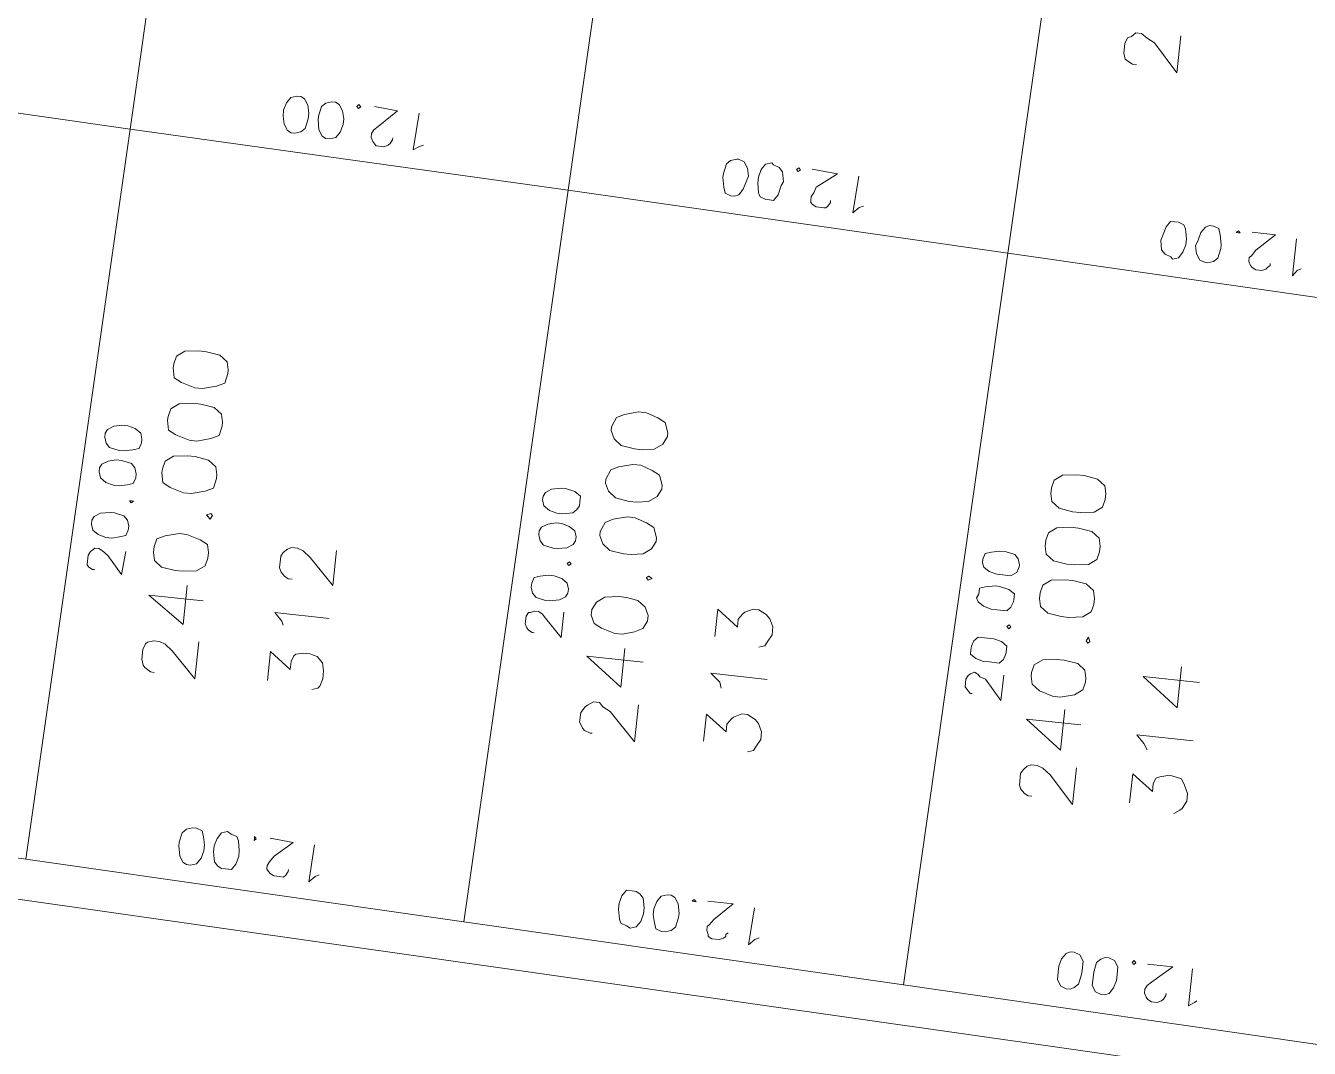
# Model space of a CAD drawing. Header units: metres. Extents: x -977055 to 805873, y -1033982 to 242021.
# Drawn here: x 2699.33 to 2734.23, y 780.7 to 808.52 of the extents above; entities that cross this region are included whole.
import ezdxf

# ---------------------------------------------------------------- set-up
doc = ezdxf.new("R2010")
doc.units = ezdxf.units.M
for name, color, linetype in [('PDF_acera', 7, 'Continuous'), ('PDF_areas por lote', 7, 'Continuous'), ('PDF_COTAS', 7, 'Continuous'), ('PDF_LOTES', 7, 'Continuous'), ('PDF_No. lotes', 7, 'Continuous')]:
    doc.layers.add(name, color=color, linetype=linetype)

# ---------------------------------------------------------------- blocks, each defined once
blk = doc.blocks.new('CALLE')
at = {"layer": 'PDF_acera', "lineweight": 9}
blk.add_lwpolyline([(-159.8184, -288.985536), (-157.320576, -216.294624), (-158.632992, -214.897536), (-189.707616, -213.839136), (-191.062368, -215.151552), (-193.517856, -286.868736)], dxfattribs=at)
at = {"layer": 'PDF_areas por lote', "lineweight": 9}
for points in [[(-186.659424, -240.89184), (-186.659424, -240.807168), (-186.574752, -240.68016), (-186.532416, -240.637824), (-186.405408, -240.595488), (-186.193728, -240.595488), (-186.06672, -240.637824), (-186.024384, -240.68016), (-185.982048, -240.807168), (-185.982048, -240.934176), (-186.024384, -241.061184), (-186.151392, -241.230528), (-186.70176, -241.780896), (-185.897376, -241.780896)], [(-185.00832, -241.780896), (-185.00832, -240.595488), (-185.558688, -241.399872), (-184.711968, -241.399872)], [(-186.955776, -250.459776), (-186.955776, -250.41744), (-186.91344, -250.290432), (-186.871104, -250.248096), (-186.744096, -250.163424), (-186.532416, -250.163424), (-186.405408, -250.248096), (-186.363072, -250.290432), (-186.2784, -250.41744), (-186.2784, -250.544448), (-186.363072, -250.62912), (-186.447744, -250.798464), (-187.040448, -251.391168), (-186.236064, -251.391168)], [(-185.304672, -251.391168), (-185.304672, -250.163424), (-185.897376, -250.967808), (-185.050656, -250.967808)], [(-187.294464, -260.070048), (-187.294464, -259.985376), (-187.252128, -259.900704), (-187.167456, -259.816032), (-187.082784, -259.773696), (-186.828768, -259.773696), (-186.744096, -259.816032), (-186.659424, -259.900704), (-186.617088, -259.985376), (-186.617088, -260.112384), (-186.659424, -260.239392), (-186.786432, -260.408736), (-187.379136, -260.959104), (-186.574752, -260.959104)], [(-185.64336, -260.959104), (-185.64336, -259.773696), (-186.236064, -260.57808), (-185.347008, -260.57808)], [(-171.291456, -260.620416), (-171.291456, -260.535744), (-171.24912, -260.451072), (-171.206784, -260.3664), (-171.079776, -260.324064), (-170.868096, -260.324064), (-170.741088, -260.3664), (-170.698752, -260.451072), (-170.61408, -260.535744), (-170.61408, -260.662752), (-170.698752, -260.78976), (-170.783424, -260.959104), (-171.376128, -261.509472), (-170.571744, -261.509472)]]:
    blk.add_lwpolyline(points, dxfattribs=at)
for points in [[(-184.076928, -240.595488), (-184.246272, -240.637824), (-184.37328, -240.807168), (-184.415616, -241.10352), (-184.415616, -241.272864), (-184.37328, -241.569216), (-184.246272, -241.73856), (-184.076928, -241.780896), (-183.94992, -241.780896), (-183.780576, -241.73856), (-183.695904, -241.569216), (-183.611232, -241.272864), (-183.611232, -241.10352), (-183.695904, -240.807168), (-183.780576, -240.637824), (-183.94992, -240.595488)], [(-182.341152, -240.595488), (-182.552832, -240.637824), (-182.637504, -240.807168), (-182.722176, -241.10352), (-182.722176, -241.272864), (-182.637504, -241.569216), (-182.552832, -241.73856), (-182.341152, -241.780896), (-182.25648, -241.780896), (-182.087136, -241.73856), (-181.960128, -241.569216), (-181.917792, -241.272864), (-181.917792, -241.10352), (-181.960128, -240.807168), (-182.087136, -240.637824), (-182.25648, -240.595488)], [(-181.19808, -240.595488), (-181.40976, -240.637824), (-181.494432, -240.807168), (-181.579104, -241.10352), (-181.579104, -241.272864), (-181.494432, -241.569216), (-181.40976, -241.73856), (-181.19808, -241.780896), (-181.113408, -241.780896), (-180.944064, -241.73856), (-180.817056, -241.569216), (-180.77472, -241.272864), (-180.77472, -241.10352), (-180.817056, -240.807168), (-180.944064, -240.637824), (-181.113408, -240.595488)], [(-180.055008, -240.595488), (-180.266688, -240.637824), (-180.35136, -240.807168), (-180.436032, -241.10352), (-180.436032, -241.272864), (-180.35136, -241.569216), (-180.266688, -241.73856), (-180.055008, -241.780896), (-179.970336, -241.780896), (-179.800992, -241.73856), (-179.673984, -241.569216), (-179.631648, -241.272864), (-179.631648, -241.10352), (-179.673984, -240.807168), (-179.800992, -240.637824), (-179.970336, -240.595488)], [(-183.145536, -241.653888), (-183.230208, -241.73856), (-183.145536, -241.780896), (-183.1032, -241.73856)], [(-184.415616, -250.163424), (-184.58496, -250.248096), (-184.669632, -250.41744), (-184.754304, -250.713792), (-184.754304, -250.883136), (-184.669632, -251.137152), (-184.58496, -251.306496), (-184.415616, -251.391168), (-184.288608, -251.391168), (-184.119264, -251.306496), (-183.992256, -251.137152), (-183.94992, -250.883136), (-183.94992, -250.713792), (-183.992256, -250.41744), (-184.119264, -250.248096), (-184.288608, -250.163424)], [(-182.67984, -250.163424), (-182.849184, -250.248096), (-182.976192, -250.41744), (-183.018528, -250.713792), (-183.018528, -250.883136), (-182.976192, -251.137152), (-182.849184, -251.306496), (-182.67984, -251.391168), (-182.595168, -251.391168), (-182.383488, -251.306496), (-182.298816, -251.137152), (-182.214144, -250.883136), (-182.214144, -250.713792), (-182.298816, -250.41744), (-182.383488, -250.248096), (-182.595168, -250.163424)], [(-181.536768, -250.163424), (-181.706112, -250.248096), (-181.83312, -250.41744), (-181.875456, -250.713792), (-181.875456, -250.883136), (-181.83312, -251.137152), (-181.706112, -251.306496), (-181.536768, -251.391168), (-181.452096, -251.391168), (-181.240416, -251.306496), (-181.155744, -251.137152), (-181.071072, -250.883136), (-181.071072, -250.713792), (-181.155744, -250.41744), (-181.240416, -250.248096), (-181.452096, -250.163424)], [(-180.393696, -250.163424), (-180.56304, -250.248096), (-180.690048, -250.41744), (-180.732384, -250.713792), (-180.732384, -250.883136), (-180.690048, -251.137152), (-180.56304, -251.306496), (-180.393696, -251.391168), (-180.309024, -251.391168), (-180.097344, -251.306496), (-180.012672, -251.137152), (-179.928, -250.883136), (-179.928, -250.713792), (-180.012672, -250.41744), (-180.097344, -250.248096), (-180.309024, -250.163424)], [(-183.484224, -251.26416), (-183.52656, -251.306496), (-183.484224, -251.391168), (-183.441888, -251.306496)], [(-184.711968, -259.773696), (-184.881312, -259.816032), (-185.00832, -259.985376), (-185.092992, -260.281728), (-185.092992, -260.451072), (-185.00832, -260.747424), (-184.881312, -260.916768), (-184.711968, -260.959104), (-184.627296, -260.959104), (-184.457952, -260.916768), (-184.330944, -260.747424), (-184.288608, -260.451072), (-184.288608, -260.281728), (-184.330944, -259.985376), (-184.457952, -259.816032), (-184.627296, -259.773696)], [(-183.018528, -259.773696), (-183.187872, -259.816032), (-183.31488, -259.985376), (-183.357216, -260.281728), (-183.357216, -260.451072), (-183.31488, -260.747424), (-183.187872, -260.916768), (-183.018528, -260.959104), (-182.89152, -260.959104), (-182.722176, -260.916768), (-182.595168, -260.747424), (-182.552832, -260.451072), (-182.552832, -260.281728), (-182.595168, -259.985376), (-182.722176, -259.816032), (-182.89152, -259.773696)], [(-181.875456, -259.773696), (-182.0448, -259.816032), (-182.171808, -259.985376), (-182.214144, -260.281728), (-182.214144, -260.451072), (-182.171808, -260.747424), (-182.0448, -260.916768), (-181.875456, -260.959104), (-181.748448, -260.959104), (-181.579104, -260.916768), (-181.452096, -260.747424), (-181.40976, -260.451072), (-181.40976, -260.281728), (-181.452096, -259.985376), (-181.579104, -259.816032), (-181.748448, -259.773696)], [(-180.732384, -259.773696), (-180.901728, -259.816032), (-181.028736, -259.985376), (-181.071072, -260.281728), (-181.071072, -260.451072), (-181.028736, -260.747424), (-180.901728, -260.916768), (-180.732384, -260.959104), (-180.605376, -260.959104), (-180.436032, -260.916768), (-180.309024, -260.747424), (-180.266688, -260.451072), (-180.266688, -260.281728), (-180.309024, -259.985376), (-180.436032, -259.816032), (-180.605376, -259.773696)], [(-183.822912, -260.874432), (-183.865248, -260.916768), (-183.822912, -260.959104), (-183.73824, -260.916768)]]:
    blk.add_lwpolyline(points, close=True, dxfattribs=at)
at = {"layer": 'PDF_COTAS', "lineweight": 9}
for points in [[(-184.119264, -240.002784), (-184.627296, -239.960448), (-184.246272, -239.62176), (-184.1616, -239.494752), (-184.119264, -239.41008), (-184.119264, -239.325408), (-184.1616, -239.283072), (-184.203936, -239.240736), (-184.288608, -239.1984), (-184.415616, -239.1984), (-184.500288, -239.1984), (-184.542624, -239.240736), (-184.58496, -239.325408), (-184.58496, -239.367744), (-184.58496, -239.325408), (-184.542624, -239.240736), (-184.500288, -239.1984), (-184.415616, -239.1984), (-184.288608, -239.1984), (-184.203936, -239.240736), (-184.1616, -239.283072), (-184.119264, -239.325408), (-184.119264, -239.41008), (-184.1616, -239.494752), (-184.246272, -239.62176), (-184.627296, -239.960448)], [(-183.611232, -239.1984), (-183.73824, -239.240736), (-183.822912, -239.367744), (-183.865248, -239.537088), (-183.865248, -239.664096), (-183.822912, -239.83344), (-183.780576, -239.960448), (-183.653568, -240.002784), (-183.568896, -240.002784), (-183.441888, -239.960448), (-183.357216, -239.875776), (-183.31488, -239.664096), (-183.31488, -239.579424), (-183.357216, -239.367744), (-183.441888, -239.240736), (-183.52656, -239.1984)], [(-183.611232, -239.1984), (-183.73824, -239.240736), (-183.822912, -239.367744), (-183.865248, -239.537088), (-183.865248, -239.664096), (-183.822912, -239.83344), (-183.780576, -239.960448), (-183.653568, -240.002784), (-183.568896, -240.002784), (-183.441888, -239.960448), (-183.357216, -239.875776), (-183.31488, -239.664096), (-183.31488, -239.579424), (-183.357216, -239.367744), (-183.441888, -239.240736), (-183.52656, -239.1984)], [(-182.46816, -239.240736), (-182.595168, -239.283072), (-182.67984, -239.41008), (-182.722176, -239.579424), (-182.722176, -239.706432), (-182.67984, -239.875776), (-182.637504, -240.002784), (-182.510496, -240.04512), (-182.425824, -240.04512), (-182.298816, -240.002784), (-182.214144, -239.918112), (-182.171808, -239.706432), (-182.171808, -239.579424), (-182.214144, -239.41008), (-182.298816, -239.283072), (-182.383488, -239.240736)], [(-182.46816, -239.240736), (-182.595168, -239.283072), (-182.67984, -239.41008), (-182.722176, -239.579424), (-182.722176, -239.706432), (-182.67984, -239.875776), (-182.637504, -240.002784), (-182.510496, -240.04512), (-182.425824, -240.04512), (-182.298816, -240.002784), (-182.214144, -239.918112), (-182.171808, -239.706432), (-182.171808, -239.579424), (-182.214144, -239.41008), (-182.298816, -239.283072), (-182.383488, -239.240736)], [(-181.706112, -239.283072), (-181.83312, -239.325408), (-181.917792, -239.41008), (-181.960128, -239.62176), (-181.960128, -239.706432), (-181.917792, -239.918112), (-181.875456, -240.04512), (-181.748448, -240.087456), (-181.663776, -240.087456), (-181.536768, -240.04512), (-181.452096, -239.918112), (-181.40976, -239.748768), (-181.40976, -239.62176), (-181.452096, -239.452416), (-181.536768, -239.325408), (-181.62144, -239.283072)], [(-181.706112, -239.283072), (-181.83312, -239.325408), (-181.917792, -239.41008), (-181.960128, -239.62176), (-181.960128, -239.706432), (-181.917792, -239.918112), (-181.875456, -240.04512), (-181.748448, -240.087456), (-181.663776, -240.087456), (-181.536768, -240.04512), (-181.452096, -239.918112), (-181.40976, -239.748768), (-181.40976, -239.62176), (-181.452096, -239.452416), (-181.536768, -239.325408), (-181.62144, -239.283072)], [(-183.018528, -239.960448), (-183.060864, -240.002784), (-183.018528, -240.04512), (-183.018528, -240.002784)], [(-183.018528, -239.960448), (-183.060864, -240.002784), (-183.018528, -240.04512), (-183.018528, -240.002784)], [(-190.72368, -242.119584), (-190.681344, -242.246592), (-190.554336, -242.331264), (-190.384992, -242.3736), (-190.257984, -242.3736), (-190.08864, -242.331264), (-189.961632, -242.288928), (-189.919296, -242.16192), (-189.919296, -242.077248), (-189.961632, -241.95024), (-190.046304, -241.865568), (-190.257984, -241.823232), (-190.342656, -241.823232), (-190.554336, -241.865568), (-190.681344, -241.95024), (-190.72368, -242.034912)], [(-190.72368, -242.881632), (-190.72368, -243.00864), (-190.596672, -243.093312), (-190.427328, -243.135648), (-190.30032, -243.135648), (-190.08864, -243.093312), (-190.003968, -243.050976), (-189.961632, -242.923968), (-189.919296, -242.839296), (-189.961632, -242.712288), (-190.08864, -242.627616), (-190.257984, -242.58528), (-190.384992, -242.58528), (-190.596672, -242.627616), (-190.681344, -242.712288), (-190.72368, -242.79696)], [(-174.720672, -242.669952), (-174.678336, -242.79696), (-174.593664, -242.881632), (-174.381984, -242.923968), (-174.254976, -242.923968), (-174.085632, -242.881632), (-173.958624, -242.79696), (-173.916288, -242.712288), (-173.916288, -242.627616), (-173.958624, -242.500608), (-174.085632, -242.415936), (-174.254976, -242.3736), (-174.381984, -242.3736), (-174.551328, -242.415936), (-174.678336, -242.500608), (-174.720672, -242.58528)], [(-174.720672, -242.669952), (-174.678336, -242.79696), (-174.593664, -242.881632), (-174.381984, -242.923968), (-174.254976, -242.923968), (-174.085632, -242.881632), (-173.958624, -242.79696), (-173.916288, -242.712288), (-173.916288, -242.627616), (-173.958624, -242.500608), (-174.085632, -242.415936), (-174.254976, -242.3736), (-174.381984, -242.3736), (-174.551328, -242.415936), (-174.678336, -242.500608), (-174.720672, -242.58528)], [(-174.763008, -243.432), (-174.720672, -243.559008), (-174.593664, -243.64368), (-174.42432, -243.686016), (-174.297312, -243.686016), (-174.127968, -243.64368), (-174.00096, -243.559008), (-173.958624, -243.474336), (-173.958624, -243.389664), (-174.00096, -243.262656), (-174.085632, -243.177984), (-174.297312, -243.135648), (-174.381984, -243.135648), (-174.593664, -243.177984), (-174.720672, -243.262656), (-174.763008, -243.347328)], [(-174.763008, -243.432), (-174.720672, -243.559008), (-174.593664, -243.64368), (-174.42432, -243.686016), (-174.297312, -243.686016), (-174.127968, -243.64368), (-174.00096, -243.559008), (-173.958624, -243.474336), (-173.958624, -243.389664), (-174.00096, -243.262656), (-174.085632, -243.177984), (-174.297312, -243.135648), (-174.381984, -243.135648), (-174.593664, -243.177984), (-174.720672, -243.262656), (-174.763008, -243.347328)], [(-190.046304, -243.432), (-190.003968, -243.474336), (-189.961632, -243.432), (-190.003968, -243.432)], [(-174.043296, -243.982368), (-174.00096, -244.024704), (-173.958624, -243.982368), (-174.00096, -243.940032)], [(-174.043296, -243.982368), (-174.00096, -244.024704), (-173.958624, -243.982368), (-174.00096, -243.940032)], [(-173.958624, -244.321056), (-174.00096, -244.829088), (-174.381984, -244.448064), (-174.466656, -244.363392), (-174.551328, -244.321056), (-174.636, -244.321056), (-174.720672, -244.363392), (-174.763008, -244.405728), (-174.805344, -244.448064), (-174.805344, -244.617408), (-174.763008, -244.70208), (-174.720672, -244.744416), (-174.636, -244.786752), (-174.593664, -244.786752), (-174.636, -244.786752), (-174.720672, -244.744416), (-174.763008, -244.70208), (-174.805344, -244.617408), (-174.805344, -244.448064), (-174.763008, -244.405728), (-174.720672, -244.363392), (-174.636, -244.321056), (-174.551328, -244.321056), (-174.466656, -244.363392), (-174.381984, -244.448064), (-174.00096, -244.829088)], [(-174.00096, -245.294784), (-174.805344, -245.252448), (-174.720672, -245.379456), (-174.678336, -245.464128), (-174.720672, -245.379456), (-174.805344, -245.252448)], [(-184.415616, -249.57072), (-184.965984, -249.57072), (-184.58496, -249.189696), (-184.500288, -249.105024), (-184.457952, -249.020352), (-184.457952, -248.93568), (-184.500288, -248.851008), (-184.500288, -248.808672), (-184.58496, -248.766336), (-184.754304, -248.766336), (-184.838976, -248.808672), (-184.881312, -248.851008), (-184.923648, -248.93568), (-184.923648, -248.978016), (-184.923648, -248.93568), (-184.881312, -248.851008), (-184.838976, -248.808672), (-184.754304, -248.766336), (-184.58496, -248.766336), (-184.500288, -248.808672), (-184.500288, -248.851008), (-184.457952, -248.93568), (-184.457952, -249.020352), (-184.500288, -249.105024), (-184.58496, -249.189696), (-184.965984, -249.57072)], [(-183.94992, -248.808672), (-184.076928, -248.851008), (-184.1616, -248.93568), (-184.203936, -249.14736), (-184.203936, -249.232032), (-184.1616, -249.443712), (-184.076928, -249.57072), (-183.992256, -249.613056), (-183.907584, -249.613056), (-183.780576, -249.57072), (-183.695904, -249.443712), (-183.653568, -249.274368), (-183.653568, -249.14736), (-183.695904, -248.978016), (-183.73824, -248.851008), (-183.865248, -248.808672)], [(-183.94992, -248.808672), (-184.076928, -248.851008), (-184.1616, -248.93568), (-184.203936, -249.14736), (-184.203936, -249.232032), (-184.1616, -249.443712), (-184.076928, -249.57072), (-183.992256, -249.613056), (-183.907584, -249.613056), (-183.780576, -249.57072), (-183.695904, -249.443712), (-183.653568, -249.274368), (-183.653568, -249.14736), (-183.695904, -248.978016), (-183.73824, -248.851008), (-183.865248, -248.808672)], [(-182.806848, -248.851008), (-182.933856, -248.893344), (-183.018528, -248.978016), (-183.060864, -249.189696), (-183.060864, -249.274368), (-183.018528, -249.486048), (-182.933856, -249.613056), (-182.849184, -249.655392), (-182.764512, -249.655392), (-182.637504, -249.613056), (-182.552832, -249.486048), (-182.510496, -249.316704), (-182.510496, -249.189696), (-182.552832, -249.020352), (-182.637504, -248.893344), (-182.722176, -248.851008)], [(-182.806848, -248.851008), (-182.933856, -248.893344), (-183.018528, -248.978016), (-183.060864, -249.189696), (-183.060864, -249.274368), (-183.018528, -249.486048), (-182.933856, -249.613056), (-182.849184, -249.655392), (-182.764512, -249.655392), (-182.637504, -249.613056), (-182.552832, -249.486048), (-182.510496, -249.316704), (-182.510496, -249.189696), (-182.552832, -249.020352), (-182.637504, -248.893344), (-182.722176, -248.851008)], [(-182.0448, -248.851008), (-182.171808, -248.893344), (-182.25648, -249.020352), (-182.298816, -249.189696), (-182.298816, -249.316704), (-182.25648, -249.528384), (-182.171808, -249.613056), (-182.087136, -249.655392), (-182.002464, -249.655392), (-181.875456, -249.655392), (-181.790784, -249.528384), (-181.748448, -249.316704), (-181.748448, -249.232032), (-181.790784, -249.020352), (-181.875456, -248.893344), (-181.960128, -248.851008)], [(-182.0448, -248.851008), (-182.171808, -248.893344), (-182.25648, -249.020352), (-182.298816, -249.189696), (-182.298816, -249.316704), (-182.25648, -249.528384), (-182.171808, -249.613056), (-182.087136, -249.655392), (-182.002464, -249.655392), (-181.875456, -249.655392), (-181.790784, -249.528384), (-181.748448, -249.316704), (-181.748448, -249.232032), (-181.790784, -249.020352), (-181.875456, -248.893344), (-181.960128, -248.851008)], [(-183.357216, -249.528384), (-183.399552, -249.57072), (-183.357216, -249.613056), (-183.31488, -249.57072)], [(-183.357216, -249.528384), (-183.399552, -249.57072), (-183.357216, -249.613056), (-183.31488, -249.57072)], [(-191.062368, -251.729856), (-191.020032, -251.856864), (-190.893024, -251.941536), (-190.72368, -251.983872), (-190.596672, -251.983872), (-190.384992, -251.941536), (-190.30032, -251.856864), (-190.257984, -251.772192), (-190.257984, -251.68752), (-190.257984, -251.560512), (-190.384992, -251.47584), (-190.554336, -251.433504), (-190.681344, -251.433504), (-190.893024, -251.47584), (-190.977696, -251.518176), (-191.020032, -251.645184)], [(-175.05936, -252.280224), (-175.017024, -252.364896), (-174.890016, -252.449568), (-174.720672, -252.491904), (-174.593664, -252.53424), (-174.42432, -252.491904), (-174.297312, -252.407232), (-174.254976, -252.280224), (-174.254976, -252.237888), (-174.297312, -252.11088), (-174.381984, -252.026208), (-174.593664, -251.983872), (-174.678336, -251.983872), (-174.890016, -252.026208), (-175.017024, -252.068544), (-175.05936, -252.195552)], [(-175.05936, -252.280224), (-175.017024, -252.364896), (-174.890016, -252.449568), (-174.720672, -252.491904), (-174.593664, -252.53424), (-174.42432, -252.491904), (-174.297312, -252.407232), (-174.254976, -252.280224), (-174.254976, -252.237888), (-174.297312, -252.11088), (-174.381984, -252.026208), (-174.593664, -251.983872), (-174.678336, -251.983872), (-174.890016, -252.026208), (-175.017024, -252.068544), (-175.05936, -252.195552)], [(-191.062368, -252.491904), (-191.020032, -252.618912), (-190.93536, -252.703584), (-190.72368, -252.74592), (-190.639008, -252.74592), (-190.427328, -252.703584), (-190.30032, -252.618912), (-190.257984, -252.53424), (-190.257984, -252.449568), (-190.30032, -252.32256), (-190.427328, -252.237888), (-190.596672, -252.195552), (-190.72368, -252.195552), (-190.893024, -252.237888), (-191.020032, -252.280224), (-191.062368, -252.407232)], [(-175.05936, -253.042272), (-175.05936, -253.126944), (-174.932352, -253.211616), (-174.720672, -253.253952), (-174.636, -253.296288), (-174.42432, -253.253952), (-174.339648, -253.16928), (-174.297312, -253.042272), (-174.254976, -252.999936), (-174.297312, -252.872928), (-174.42432, -252.788256), (-174.593664, -252.74592), (-174.720672, -252.74592), (-174.932352, -252.788256), (-175.017024, -252.830592), (-175.05936, -252.9576)], [(-175.05936, -253.042272), (-175.05936, -253.126944), (-174.932352, -253.211616), (-174.720672, -253.253952), (-174.636, -253.296288), (-174.42432, -253.253952), (-174.339648, -253.16928), (-174.297312, -253.042272), (-174.254976, -252.999936), (-174.297312, -252.872928), (-174.42432, -252.788256), (-174.593664, -252.74592), (-174.720672, -252.74592), (-174.932352, -252.788256), (-175.017024, -252.830592), (-175.05936, -252.9576)], [(-190.342656, -253.042272), (-190.342656, -253.084608), (-190.30032, -253.042272), (-190.342656, -252.999936)], [(-174.381984, -253.59264), (-174.339648, -253.634976), (-174.297312, -253.59264), (-174.339648, -253.550304)], [(-174.381984, -253.59264), (-174.339648, -253.634976), (-174.297312, -253.59264), (-174.339648, -253.550304)], [(-174.297312, -253.888992), (-174.339648, -254.43936), (-174.678336, -254.016), (-174.805344, -253.973664), (-174.890016, -253.931328), (-174.974688, -253.931328), (-175.017024, -253.931328), (-175.05936, -253.973664), (-175.101696, -254.058336), (-175.101696, -254.22768), (-175.101696, -254.270016), (-175.05936, -254.312352), (-174.974688, -254.354688), (-174.932352, -254.354688), (-174.974688, -254.354688), (-175.05936, -254.312352), (-175.101696, -254.270016), (-175.101696, -254.22768), (-175.101696, -254.058336), (-175.05936, -253.973664), (-175.017024, -253.931328), (-174.974688, -253.931328), (-174.890016, -253.931328), (-174.805344, -253.973664), (-174.678336, -254.016), (-174.339648, -254.43936)], [(-174.339648, -254.905056), (-175.144032, -254.86272), (-175.017024, -254.989728), (-174.974688, -255.0744), (-175.017024, -254.989728), (-175.144032, -254.86272)], [(-184.754304, -259.180992), (-185.304672, -259.180992), (-184.881312, -258.799968), (-184.838976, -258.67296), (-184.79664, -258.630624), (-184.754304, -258.545952), (-184.79664, -258.46128), (-184.838976, -258.418944), (-184.923648, -258.376608), (-185.092992, -258.376608), (-185.135328, -258.418944), (-185.177664, -258.46128), (-185.22, -258.503616), (-185.22, -258.545952), (-185.22, -258.503616), (-185.177664, -258.46128), (-185.135328, -258.418944), (-185.092992, -258.376608), (-184.923648, -258.376608), (-184.838976, -258.418944), (-184.79664, -258.46128), (-184.754304, -258.545952), (-184.79664, -258.630624), (-184.838976, -258.67296), (-184.881312, -258.799968), (-185.304672, -259.180992)], [(-184.288608, -258.418944), (-184.37328, -258.418944), (-184.457952, -258.545952), (-184.500288, -258.715296), (-184.500288, -258.842304), (-184.500288, -259.053984), (-184.415616, -259.138656), (-184.288608, -259.180992), (-184.246272, -259.180992), (-184.119264, -259.180992), (-184.034592, -259.053984), (-183.992256, -258.88464), (-183.992256, -258.757632), (-183.992256, -258.545952), (-184.076928, -258.46128), (-184.203936, -258.418944)], [(-184.288608, -258.418944), (-184.37328, -258.418944), (-184.457952, -258.545952), (-184.500288, -258.715296), (-184.500288, -258.842304), (-184.500288, -259.053984), (-184.415616, -259.138656), (-184.288608, -259.180992), (-184.246272, -259.180992), (-184.119264, -259.180992), (-184.034592, -259.053984), (-183.992256, -258.88464), (-183.992256, -258.757632), (-183.992256, -258.545952), (-184.076928, -258.46128), (-184.203936, -258.418944)], [(-183.145536, -258.418944), (-183.230208, -258.46128), (-183.31488, -258.588288), (-183.357216, -258.757632), (-183.357216, -258.88464), (-183.357216, -259.09632), (-183.272544, -259.180992), (-183.145536, -259.223328), (-183.1032, -259.223328), (-182.976192, -259.223328), (-182.89152, -259.09632), (-182.849184, -258.88464), (-182.849184, -258.799968), (-182.89152, -258.588288), (-182.933856, -258.46128), (-183.060864, -258.46128)], [(-183.145536, -258.418944), (-183.230208, -258.46128), (-183.31488, -258.588288), (-183.357216, -258.757632), (-183.357216, -258.88464), (-183.357216, -259.09632), (-183.272544, -259.180992), (-183.145536, -259.223328), (-183.1032, -259.223328), (-182.976192, -259.223328), (-182.89152, -259.09632), (-182.849184, -258.88464), (-182.849184, -258.799968), (-182.89152, -258.588288), (-182.933856, -258.46128), (-183.060864, -258.46128)], [(-182.383488, -258.46128), (-182.46816, -258.503616), (-182.552832, -258.630624), (-182.595168, -258.799968), (-182.595168, -258.926976), (-182.595168, -259.09632), (-182.510496, -259.223328), (-182.383488, -259.265664), (-182.341152, -259.265664), (-182.214144, -259.223328), (-182.129472, -259.138656), (-182.087136, -258.926976), (-182.087136, -258.799968), (-182.129472, -258.630624), (-182.171808, -258.503616), (-182.298816, -258.46128)], [(-182.383488, -258.46128), (-182.46816, -258.503616), (-182.552832, -258.630624), (-182.595168, -258.799968), (-182.595168, -258.926976), (-182.595168, -259.09632), (-182.510496, -259.223328), (-182.383488, -259.265664), (-182.341152, -259.265664), (-182.214144, -259.223328), (-182.129472, -259.138656), (-182.087136, -258.926976), (-182.087136, -258.799968), (-182.129472, -258.630624), (-182.171808, -258.503616), (-182.298816, -258.46128)], [(-183.695904, -259.138656), (-183.73824, -259.180992), (-183.695904, -259.223328), (-183.653568, -259.180992)], [(-183.695904, -259.138656), (-183.73824, -259.180992), (-183.695904, -259.223328), (-183.653568, -259.180992)], [(-191.35872, -261.340128), (-191.316384, -261.4248), (-191.231712, -261.509472), (-191.020032, -261.551808), (-190.93536, -261.551808), (-190.72368, -261.551808), (-190.596672, -261.467136), (-190.554336, -261.340128), (-190.554336, -261.255456), (-190.596672, -261.170784), (-190.72368, -261.086112), (-190.893024, -261.043776), (-191.020032, -261.043776), (-191.189376, -261.043776), (-191.316384, -261.128448), (-191.35872, -261.255456)], [(-175.398048, -261.84816), (-175.355712, -261.975168), (-175.228704, -262.05984), (-175.05936, -262.102176), (-174.932352, -262.102176), (-174.720672, -262.05984), (-174.636, -262.017504), (-174.593664, -261.890496), (-174.593664, -261.805824), (-174.593664, -261.721152), (-174.720672, -261.63648), (-174.890016, -261.594144), (-175.017024, -261.551808), (-175.228704, -261.594144), (-175.313376, -261.678816), (-175.355712, -261.805824)], [(-175.398048, -261.84816), (-175.355712, -261.975168), (-175.228704, -262.05984), (-175.05936, -262.102176), (-174.932352, -262.102176), (-174.720672, -262.05984), (-174.636, -262.017504), (-174.593664, -261.890496), (-174.593664, -261.805824), (-174.593664, -261.721152), (-174.720672, -261.63648), (-174.890016, -261.594144), (-175.017024, -261.551808), (-175.228704, -261.594144), (-175.313376, -261.678816), (-175.355712, -261.805824)], [(-191.401056, -262.102176), (-191.35872, -262.186848), (-191.231712, -262.27152), (-191.062368, -262.313856), (-190.93536, -262.313856), (-190.766016, -262.313856), (-190.639008, -262.229184), (-190.596672, -262.102176), (-190.596672, -262.017504), (-190.639008, -261.932832), (-190.72368, -261.84816), (-190.93536, -261.805824), (-191.062368, -261.805824), (-191.231712, -261.805824), (-191.35872, -261.890496), (-191.401056, -262.017504)], [(-175.398048, -262.610208), (-175.355712, -262.737216), (-175.27104, -262.821888), (-175.05936, -262.864224), (-174.974688, -262.864224), (-174.763008, -262.821888), (-174.636, -262.779552), (-174.593664, -262.652544), (-174.593664, -262.567872), (-174.636, -262.4832), (-174.763008, -262.398528), (-174.932352, -262.356192), (-175.05936, -262.313856), (-175.228704, -262.356192), (-175.355712, -262.440864), (-175.398048, -262.567872)], [(-175.398048, -262.610208), (-175.355712, -262.737216), (-175.27104, -262.821888), (-175.05936, -262.864224), (-174.974688, -262.864224), (-174.763008, -262.821888), (-174.636, -262.779552), (-174.593664, -262.652544), (-174.593664, -262.567872), (-174.636, -262.4832), (-174.763008, -262.398528), (-174.932352, -262.356192), (-175.05936, -262.313856), (-175.228704, -262.356192), (-175.355712, -262.440864), (-175.398048, -262.567872)], [(-190.681344, -262.652544), (-190.639008, -262.69488), (-190.596672, -262.652544), (-190.639008, -262.610208)], [(-174.678336, -263.202912), (-174.678336, -263.245248), (-174.636, -263.202912), (-174.678336, -263.160576)], [(-174.678336, -263.202912), (-174.678336, -263.245248), (-174.636, -263.202912), (-174.678336, -263.160576)], [(-174.636, -263.499264), (-174.636, -264.007296), (-175.017024, -263.626272), (-175.144032, -263.5416), (-175.186368, -263.499264), (-175.27104, -263.499264), (-175.355712, -263.5416), (-175.398048, -263.583936), (-175.440384, -263.668608), (-175.440384, -263.795616), (-175.398048, -263.880288), (-175.355712, -263.922624), (-175.313376, -263.96496), (-175.27104, -263.96496), (-175.313376, -263.96496), (-175.355712, -263.922624), (-175.398048, -263.880288), (-175.440384, -263.795616), (-175.440384, -263.668608), (-175.398048, -263.583936), (-175.355712, -263.5416), (-175.27104, -263.499264), (-175.186368, -263.499264), (-175.144032, -263.5416), (-175.017024, -263.626272), (-174.636, -264.007296)], [(-174.678336, -264.472992), (-175.48272, -264.472992), (-175.355712, -264.557664), (-175.313376, -264.642336), (-175.355712, -264.557664), (-175.48272, -264.472992)]]:
    blk.add_lwpolyline(points, close=True, dxfattribs=at)
for points in [[(-190.596672, -244.236384), (-190.639008, -244.236384), (-190.72368, -244.194048), (-190.766016, -244.151712), (-190.766016, -244.06704), (-190.766016, -243.940032), (-190.72368, -243.85536), (-190.681344, -243.813024), (-190.639008, -243.770688), (-190.554336, -243.770688), (-190.469664, -243.813024), (-190.342656, -243.897696), (-190.003968, -244.27872), (-189.961632, -243.770688)], [(-190.639008, -244.91376), (-190.681344, -244.829088), (-190.808352, -244.70208), (-190.003968, -244.744416)], [(-190.93536, -253.846656), (-190.977696, -253.80432), (-191.020032, -253.80432), (-191.062368, -253.761984), (-191.104704, -253.677312), (-191.104704, -253.507968), (-191.062368, -253.423296), (-191.020032, -253.423296), (-190.93536, -253.38096), (-190.850688, -253.38096), (-190.808352, -253.423296), (-190.681344, -253.507968), (-190.30032, -253.888992), (-190.30032, -253.338624)], [(-190.977696, -254.524032), (-191.020032, -254.43936), (-191.14704, -254.312352), (-190.342656, -254.354688)], [(-191.231712, -263.414592), (-191.274048, -263.414592), (-191.35872, -263.372256), (-191.401056, -263.32992), (-191.443392, -263.245248), (-191.443392, -263.11824), (-191.401056, -263.033568), (-191.35872, -262.991232), (-191.274048, -262.948896), (-191.189376, -262.948896), (-191.104704, -262.991232), (-191.020032, -263.075904), (-190.639008, -263.499264), (-190.639008, -262.948896)], [(-191.316384, -264.091968), (-191.35872, -264.049632), (-191.443392, -263.922624), (-190.639008, -263.922624)]]:
    blk.add_lwpolyline(points, dxfattribs=at)
at = {"layer": 'PDF_LOTES', "lineweight": 20}
for points in [[(-190.681344, -228.953088), (-190.977696, -238.56336), (-175.017024, -239.113728), (-174.678336, -229.503456)], [(-174.678336, -229.503456), (-175.017024, -239.113728), (-159.014016, -239.664096), (-158.675328, -230.053824)], [(-190.977696, -238.56336), (-191.316384, -248.131296), (-175.313376, -248.681664), (-175.017024, -239.113728)], [(-175.017024, -239.113728), (-175.313376, -248.681664), (-159.352704, -249.232032), (-159.014016, -239.664096)], [(-191.316384, -248.131296), (-191.655072, -257.741568), (-175.652064, -258.291936), (-175.313376, -248.681664)], [(-175.313376, -248.681664), (-175.652064, -258.291936), (-159.649056, -258.842304), (-159.352704, -249.232032)], [(-191.655072, -257.741568), (-191.99376, -267.35184), (-175.990752, -267.902208), (-175.652064, -258.291936)], [(-175.652064, -258.291936), (-175.990752, -267.902208), (-159.987744, -268.452576), (-159.649056, -258.842304)]]:
    blk.add_lwpolyline(points, close=True, dxfattribs=at)
at = {"layer": 'PDF_No. lotes', "lineweight": 20}
for points in [[(-186.574752, -243.347328), (-185.939712, -243.347328), (-186.2784, -243.813024), (-186.109056, -243.813024), (-185.982048, -243.85536), (-185.939712, -243.897696), (-185.897376, -244.06704), (-185.897376, -244.194048), (-185.939712, -244.363392), (-186.06672, -244.4904), (-186.236064, -244.532736), (-186.405408, -244.532736), (-186.574752, -244.4904), (-186.617088, -244.448064), (-186.659424, -244.321056)], [(-185.347008, -243.559008), (-185.262336, -243.516672), (-185.092992, -243.347328), (-185.092992, -244.532736)], [(-184.330944, -243.64368), (-184.330944, -243.559008), (-184.288608, -243.474336), (-184.203936, -243.389664), (-184.119264, -243.347328), (-183.865248, -243.347328), (-183.780576, -243.389664), (-183.695904, -243.474336), (-183.653568, -243.559008), (-183.653568, -243.686016), (-183.695904, -243.813024), (-183.822912, -243.982368), (-184.37328, -244.532736), (-183.611232, -244.532736)], [(-186.871104, -252.872928), (-186.2784, -252.872928), (-186.617088, -253.338624), (-186.447744, -253.338624), (-186.320736, -253.423296), (-186.2784, -253.465632), (-186.193728, -253.634976), (-186.193728, -253.761984), (-186.2784, -253.931328), (-186.363072, -254.016), (-186.532416, -254.100672), (-186.70176, -254.100672), (-186.871104, -254.016), (-186.955776, -253.973664), (-186.998112, -253.846656)], [(-185.685696, -253.126944), (-185.558688, -253.084608), (-185.389344, -252.872928), (-185.389344, -254.100672)], [(-184.58496, -252.872928), (-183.992256, -252.872928), (-184.330944, -253.338624), (-184.1616, -253.338624), (-184.034592, -253.423296), (-183.992256, -253.465632), (-183.907584, -253.634976), (-183.907584, -253.761984), (-183.992256, -253.931328), (-184.076928, -254.016), (-184.246272, -254.100672), (-184.415616, -254.100672), (-184.58496, -254.016), (-184.669632, -253.973664), (-184.711968, -253.846656)], [(-187.209792, -262.186848), (-186.574752, -262.186848), (-186.91344, -262.652544), (-186.744096, -262.652544), (-186.617088, -262.69488), (-186.574752, -262.779552), (-186.532416, -262.948896), (-186.532416, -263.033568), (-186.574752, -263.245248), (-186.70176, -263.32992), (-186.871104, -263.414592), (-187.040448, -263.414592), (-187.209792, -263.32992), (-187.252128, -263.287584), (-187.3368, -263.160576)], [(-186.024384, -262.440864), (-185.897376, -262.356192), (-185.728032, -262.186848), (-185.728032, -263.414592)], [(-184.457952, -263.414592), (-184.457952, -262.186848), (-185.050656, -262.991232), (-184.1616, -262.991232)]]:
    blk.add_lwpolyline(points, dxfattribs=at)

msp = doc.modelspace()

# ---------------------------------------------------------------- block references
at = {"xscale": 1.255773352820658, "yscale": 1.255773352820658, "zscale": 1.255773352820658, "rotation": 83.85573648860341}
msp.add_blockref('CALLE', (2427.15058, 1056.36283, 1015.371), dxfattribs=at)

doc.saveas('drawing.dxf')
